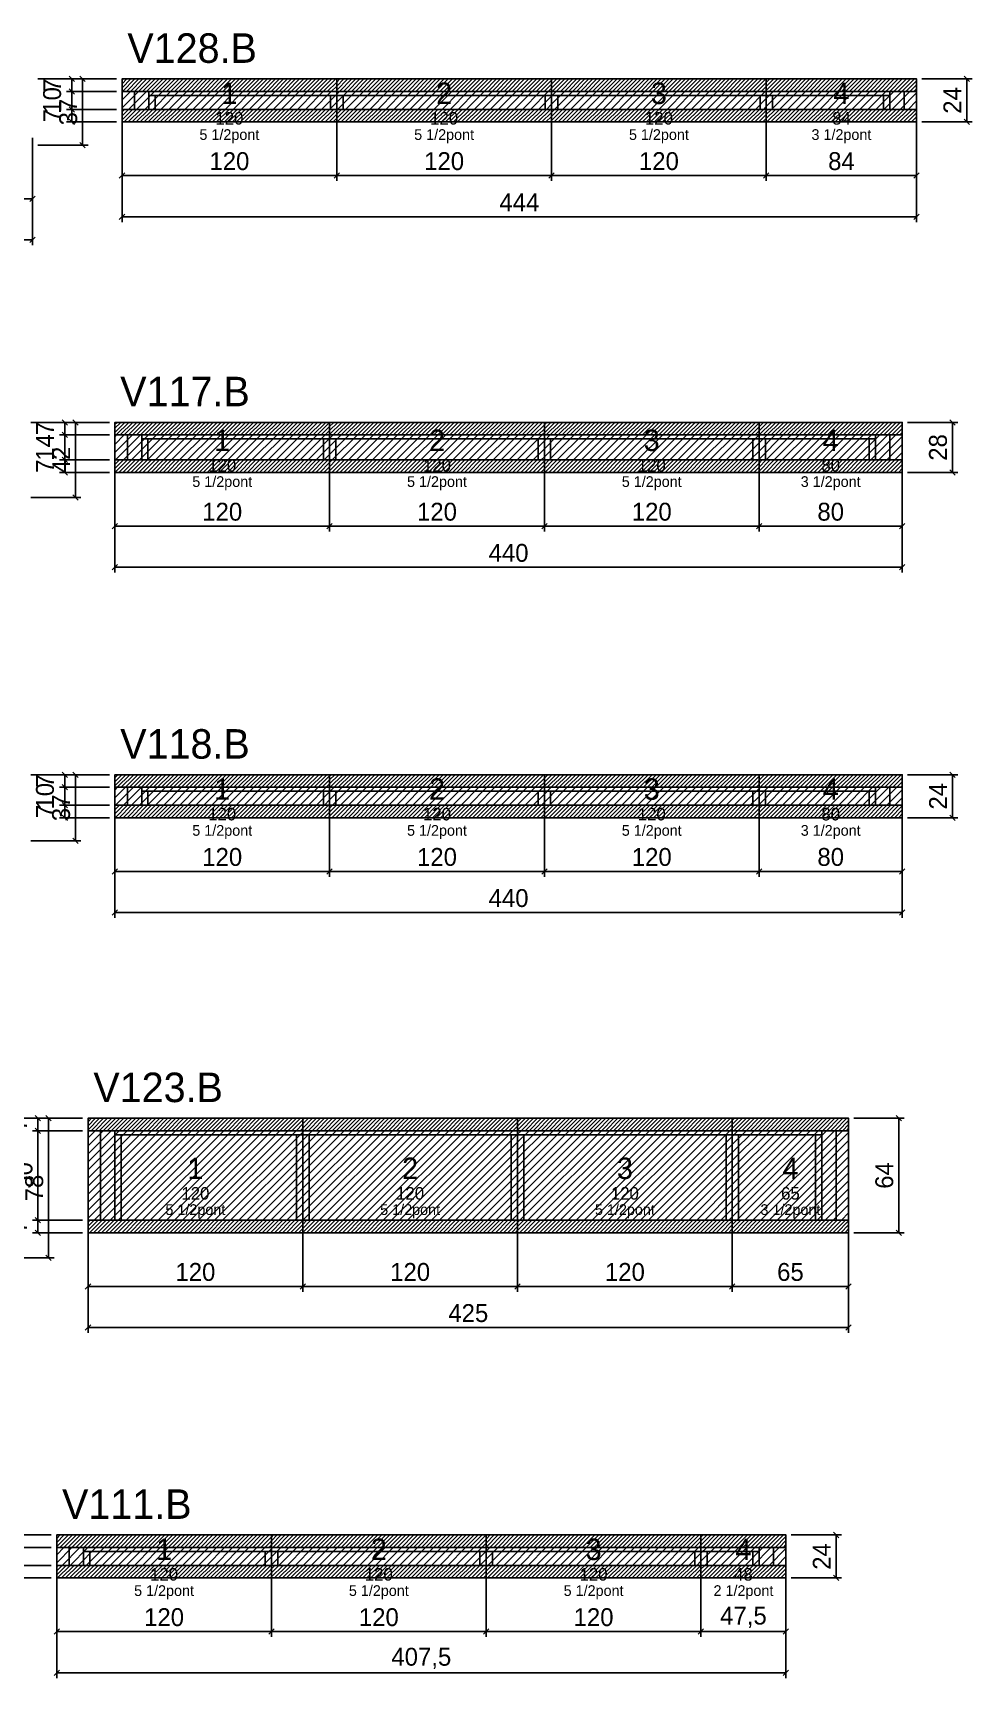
# Model space of a CAD drawing. Extents: x -69 to 3070, y -7262 to 1250.
# Drawn here: x 637 to 1162, y -5103 to -4183 of the extents above; entities that cross this region are included whole.
import ezdxf
from ezdxf.enums import TextEntityAlignment as Align

# ---------------------------------------------------------------- set-up
doc = ezdxf.new("R2010")
doc.units = 0
for name, color, linetype in [('5', 5, 'Continuous'), ('COTA', 241, 'Continuous'), ('NOMENCLATURA', 7, 'Continuous'), ('Painéis', 200, 'Continuous'), ('Reaproveitamento', 251, 'Continuous'), ('SARR_2.2x7', 40, 'Continuous'), ('SARR_3.5x7', 81, 'Continuous'), ('SCO-___-LAJ', 224, 'Continuous'), ('texto', 7, 'Continuous')]:
    doc.layers.add(name, color=color, linetype=linetype)
doc.dimstyles.new('PAINEL', dxfattribs={"dimtxt": 10, "dimasz": 3, "dimexe": 3, "dimexo": 3, "dimgap": 3, "dimtad": 1, "dimblk": 'OBLIQUE', "dimblk1": 'OBLIQUE', "dimcen": 2.5, "dimclrd": 4, "dimclre": 4, "dimclrt": 240, "dimazin": 3, "dimtfac": 1, "dimtmove": 0, "dimatfit": 3})

# ---------------------------------------------------------------- blocks, each defined once
blk = doc.blocks.new('_OBLIQUE')
at = {"color": 0, "linetype": 'BYBLOCK'}
blk.add_line((-0.5, -0.5), (0.5, 0.5), dxfattribs=at)

msp = doc.modelspace()

# ---------------------------------------------------------------- hatches: boundary and pattern name
at = {"layer": 'COTA'}
h = msp.add_hatch(dxfattribs=at)
h.set_pattern_fill('ANSI31', scale=0.5)
h.paths.add_polyline_path([(687, -4216), (807, -4216), (807, -4209), (687, -4209)])
h = msp.add_hatch(dxfattribs=at)
h.set_pattern_fill('ANSI31', scale=0.5)
h.paths.add_polyline_path([(807, -4216), (927, -4216), (927, -4209), (807, -4209)])
h = msp.add_hatch(dxfattribs=at)
h.set_pattern_fill('ANSI31', scale=0.5)
h.paths.add_polyline_path([(927, -4216), (1047, -4216), (1047, -4209), (927, -4209)])
h = msp.add_hatch(dxfattribs=at)
h.set_pattern_fill('ANSI31', scale=0.5)
h.paths.add_polyline_path([(1047, -4216), (1131, -4216), (1131, -4209), (1047, -4209)])
h = msp.add_hatch(dxfattribs=at)
h.set_pattern_fill('ANSI31', scale=0.5)
h.paths.add_polyline_path([(687, -4233), (807, -4233), (807, -4226), (687, -4226)])
h = msp.add_hatch(dxfattribs=at)
h.set_pattern_fill('ANSI31', scale=0.5)
h.paths.add_polyline_path([(807, -4233), (927, -4233), (927, -4226), (807, -4226)])
h = msp.add_hatch(dxfattribs=at)
h.set_pattern_fill('ANSI31', scale=0.5)
h.paths.add_polyline_path([(927, -4233), (1047, -4233), (1047, -4226), (927, -4226)])
h = msp.add_hatch(dxfattribs=at)
h.set_pattern_fill('ANSI31', scale=0.5)
h.paths.add_polyline_path([(1047, -4233), (1131, -4233), (1131, -4226), (1047, -4226)])
h = msp.add_hatch(dxfattribs=at)
h.set_pattern_fill('ANSI31', scale=0.5)
h.paths.add_polyline_path([(683, -4408), (803, -4408), (803, -4401), (683, -4401)])
h = msp.add_hatch(dxfattribs=at)
h.set_pattern_fill('ANSI31', scale=0.5)
h.paths.add_polyline_path([(803, -4408), (923, -4408), (923, -4401), (803, -4401)])
h = msp.add_hatch(dxfattribs=at)
h.set_pattern_fill('ANSI31', scale=0.5)
h.paths.add_polyline_path([(923, -4408), (1043, -4408), (1043, -4401), (923, -4401)])
h = msp.add_hatch(dxfattribs=at)
h.set_pattern_fill('ANSI31', scale=0.5)
h.paths.add_polyline_path([(1043, -4408), (1123, -4408), (1123, -4401), (1043, -4401)])
h = msp.add_hatch(dxfattribs=at)
h.set_pattern_fill('ANSI31', scale=0.5)
h.paths.add_polyline_path([(683, -4429), (803, -4429), (803, -4422), (683, -4422)])
h = msp.add_hatch(dxfattribs=at)
h.set_pattern_fill('ANSI31', scale=0.5)
h.paths.add_polyline_path([(803, -4429), (923, -4429), (923, -4422), (803, -4422)])
h = msp.add_hatch(dxfattribs=at)
h.set_pattern_fill('ANSI31', scale=0.5)
h.paths.add_polyline_path([(923, -4429), (1043, -4429), (1043, -4422), (923, -4422)])
h = msp.add_hatch(dxfattribs=at)
h.set_pattern_fill('ANSI31', scale=0.5)
h.paths.add_polyline_path([(1043, -4429), (1123, -4429), (1123, -4422), (1043, -4422)])
h = msp.add_hatch(dxfattribs=at)
h.set_pattern_fill('ANSI31', scale=0.5)
h.paths.add_polyline_path([(683, -4605), (803, -4605), (803, -4598), (683, -4598)])
h = msp.add_hatch(dxfattribs=at)
h.set_pattern_fill('ANSI31', scale=0.5)
h.paths.add_polyline_path([(803, -4605), (923, -4605), (923, -4598), (803, -4598)])
h = msp.add_hatch(dxfattribs=at)
h.set_pattern_fill('ANSI31', scale=0.5)
h.paths.add_polyline_path([(923, -4605), (1043, -4605), (1043, -4598), (923, -4598)])
h = msp.add_hatch(dxfattribs=at)
h.set_pattern_fill('ANSI31', scale=0.5)
h.paths.add_polyline_path([(1043, -4605), (1123, -4605), (1123, -4598), (1043, -4598)])
h = msp.add_hatch(dxfattribs=at)
h.set_pattern_fill('ANSI31', scale=0.5)
h.paths.add_polyline_path([(683, -4622), (803, -4622), (803, -4615), (683, -4615)])
h = msp.add_hatch(dxfattribs=at)
h.set_pattern_fill('ANSI31', scale=0.5)
h.paths.add_polyline_path([(803, -4622), (923, -4622), (923, -4615), (803, -4615)])
h = msp.add_hatch(dxfattribs=at)
h.set_pattern_fill('ANSI31', scale=0.5)
h.paths.add_polyline_path([(923, -4622), (1043, -4622), (1043, -4615), (923, -4615)])
h = msp.add_hatch(dxfattribs=at)
h.set_pattern_fill('ANSI31', scale=0.5)
h.paths.add_polyline_path([(1043, -4622), (1123, -4622), (1123, -4615), (1043, -4615)])
h = msp.add_hatch(dxfattribs=at)
h.set_pattern_fill('ANSI31', scale=0.5)
h.paths.add_polyline_path([(668, -4797), (788, -4797), (788, -4790), (668, -4790)])
h = msp.add_hatch(dxfattribs=at)
h.set_pattern_fill('ANSI31', scale=0.5)
h.paths.add_polyline_path([(788, -4797), (908, -4797), (908, -4790), (788, -4790)])
h = msp.add_hatch(dxfattribs=at)
h.set_pattern_fill('ANSI31', scale=0.5)
h.paths.add_polyline_path([(908, -4797), (1028, -4797), (1028, -4790), (908, -4790)])
h = msp.add_hatch(dxfattribs=at)
h.set_pattern_fill('ANSI31', scale=0.5)
h.paths.add_polyline_path([(1028, -4797), (1093, -4797), (1093, -4790), (1028, -4790)])
h = msp.add_hatch(dxfattribs=at)
h.set_pattern_fill('ANSI31', scale=0.5)
h.paths.add_polyline_path([(668, -4854), (788, -4854), (788, -4847), (668, -4847)])
h = msp.add_hatch(dxfattribs=at)
h.set_pattern_fill('ANSI31', scale=0.5)
h.paths.add_polyline_path([(788, -4854), (908, -4854), (908, -4847), (788, -4847)])
h = msp.add_hatch(dxfattribs=at)
h.set_pattern_fill('ANSI31', scale=0.5)
h.paths.add_polyline_path([(908, -4854), (1028, -4854), (1028, -4847), (908, -4847)])
h = msp.add_hatch(dxfattribs=at)
h.set_pattern_fill('ANSI31', scale=0.5)
h.paths.add_polyline_path([(1028, -4854), (1093, -4854), (1093, -4847), (1028, -4847)])
h = msp.add_hatch(dxfattribs=at)
h.set_pattern_fill('ANSI31', scale=0.5)
h.paths.add_polyline_path([(650.5, -5030), (770.5, -5030), (770.5, -5023), (650.5, -5023)])
h = msp.add_hatch(dxfattribs=at)
h.set_pattern_fill('ANSI31', scale=0.5)
h.paths.add_polyline_path([(770.5, -5030), (890.5, -5030), (890.5, -5023), (770.5, -5023)])
h = msp.add_hatch(dxfattribs=at)
h.set_pattern_fill('ANSI31', scale=0.5)
h.paths.add_polyline_path([(890.5, -5030), (1010.5, -5030), (1010.5, -5023), (890.5, -5023)])
h = msp.add_hatch(dxfattribs=at)
h.set_pattern_fill('ANSI31', scale=0.5)
h.paths.add_polyline_path([(1010.5, -5030), (1058, -5030), (1058, -5023), (1010.5, -5023)])
h = msp.add_hatch(dxfattribs=at)
h.set_pattern_fill('ANSI31', scale=0.5)
h.paths.add_polyline_path([(650.5, -5047), (770.5, -5047), (770.5, -5040), (650.5, -5040)])
h = msp.add_hatch(dxfattribs=at)
h.set_pattern_fill('ANSI31', scale=0.5)
h.paths.add_polyline_path([(770.5, -5047), (890.5, -5047), (890.5, -5040), (770.5, -5040)])
h = msp.add_hatch(dxfattribs=at)
h.set_pattern_fill('ANSI31', scale=0.5)
h.paths.add_polyline_path([(890.5, -5047), (1010.5, -5047), (1010.5, -5040), (890.5, -5040)])
h = msp.add_hatch(dxfattribs=at)
h.set_pattern_fill('ANSI31', scale=0.5)
h.paths.add_polyline_path([(1010.5, -5047), (1058, -5047), (1058, -5040), (1010.5, -5040)])
at = {"layer": 'Reaproveitamento'}
h = msp.add_hatch(dxfattribs=at)
h.set_pattern_fill('ANSI31')
h.paths.add_polyline_path([(687, -4226), (807, -4226), (807, -4216), (687, -4216)])
h = msp.add_hatch(dxfattribs=at)
h.set_pattern_fill('ANSI31')
h.paths.add_polyline_path([(807, -4226), (927, -4226), (927, -4216), (807, -4216)])
h = msp.add_hatch(dxfattribs=at)
h.set_pattern_fill('ANSI31')
h.paths.add_polyline_path([(927, -4226), (1047, -4226), (1047, -4216), (927, -4216)])
h = msp.add_hatch(dxfattribs=at)
h.set_pattern_fill('ANSI31')
h.paths.add_polyline_path([(1047, -4226), (1131, -4226), (1131, -4216), (1047, -4216)])
h = msp.add_hatch(dxfattribs=at)
h.set_pattern_fill('ANSI31')
h.paths.add_polyline_path([(683, -4422), (803, -4422), (803, -4408), (683, -4408)])
h = msp.add_hatch(dxfattribs=at)
h.set_pattern_fill('ANSI31')
h.paths.add_polyline_path([(803, -4422), (923, -4422), (923, -4408), (803, -4408)])
h = msp.add_hatch(dxfattribs=at)
h.set_pattern_fill('ANSI31')
h.paths.add_polyline_path([(923, -4422), (1043, -4422), (1043, -4408), (923, -4408)])
h = msp.add_hatch(dxfattribs=at)
h.set_pattern_fill('ANSI31')
h.paths.add_polyline_path([(1043, -4422), (1123, -4422), (1123, -4408), (1043, -4408)])
h = msp.add_hatch(dxfattribs=at)
h.set_pattern_fill('ANSI31')
h.paths.add_polyline_path([(683, -4615), (803, -4615), (803, -4605), (683, -4605)])
h = msp.add_hatch(dxfattribs=at)
h.set_pattern_fill('ANSI31')
h.paths.add_polyline_path([(803, -4615), (923, -4615), (923, -4605), (803, -4605)])
h = msp.add_hatch(dxfattribs=at)
h.set_pattern_fill('ANSI31')
h.paths.add_polyline_path([(923, -4615), (1043, -4615), (1043, -4605), (923, -4605)])
h = msp.add_hatch(dxfattribs=at)
h.set_pattern_fill('ANSI31')
h.paths.add_polyline_path([(1043, -4615), (1123, -4615), (1123, -4605), (1043, -4605)])
h = msp.add_hatch(dxfattribs=at)
h.set_pattern_fill('ANSI31')
h.paths.add_polyline_path([(668, -4847), (788, -4847), (788, -4797), (668, -4797)])
h = msp.add_hatch(dxfattribs=at)
h.set_pattern_fill('ANSI31')
h.paths.add_polyline_path([(788, -4847), (908, -4847), (908, -4797), (788, -4797)])
h = msp.add_hatch(dxfattribs=at)
h.set_pattern_fill('ANSI31')
h.paths.add_polyline_path([(908, -4847), (1028, -4847), (1028, -4797), (908, -4797)])
h = msp.add_hatch(dxfattribs=at)
h.set_pattern_fill('ANSI31')
h.paths.add_polyline_path([(1028, -4847), (1093, -4847), (1093, -4797), (1028, -4797)])
h = msp.add_hatch(dxfattribs=at)
h.set_pattern_fill('ANSI31')
h.paths.add_polyline_path([(650.5, -5040), (770.5, -5040), (770.5, -5030), (650.5, -5030)])
h = msp.add_hatch(dxfattribs=at)
h.set_pattern_fill('ANSI31')
h.paths.add_polyline_path([(770.5, -5040), (890.5, -5040), (890.5, -5030), (770.5, -5030)])
h = msp.add_hatch(dxfattribs=at)
h.set_pattern_fill('ANSI31')
h.paths.add_polyline_path([(890.5, -5040), (1010.5, -5040), (1010.5, -5030), (890.5, -5030)])
h = msp.add_hatch(dxfattribs=at)
h.set_pattern_fill('ANSI31')
h.paths.add_polyline_path([(1010.5, -5040), (1058, -5040), (1058, -5030), (1010.5, -5030)])

# ---------------------------------------------------------------- linework, layer by layer
at = {"layer": 'Painéis'}
for p, q in [((687, -4216), (807, -4216)), ((687, -4226), (687, -4216)), ((807, -4226), (807, -4216)), ((807, -4226), (807, -4216)), ((807, -4216), (927, -4216)), ((807, -4226), (807, -4216)), ((927, -4226), (927, -4216)), ((927, -4226), (927, -4216)), ((927, -4216), (1047, -4216)), ((927, -4226), (927, -4216)), ((1047, -4226), (1047, -4216)), ((1047, -4226), (1047, -4216)), ((1047, -4216), (1131, -4216)), ((1047, -4226), (1047, -4216)), ((1131, -4226), (1131, -4216)), ((687, -4226), (807, -4226)), ((807, -4226), (927, -4226)), ((927, -4226), (1047, -4226)), ((1047, -4226), (1131, -4226)), ((683, -4408), (803, -4408)), ((683, -4422), (683, -4408)), ((803, -4422), (803, -4408)), ((803, -4422), (803, -4408)), ((803, -4408), (923, -4408)), ((803, -4422), (803, -4408)), ((923, -4422), (923, -4408)), ((923, -4422), (923, -4408)), ((923, -4408), (1043, -4408)), ((923, -4422), (923, -4408)), ((1043, -4422), (1043, -4408)), ((1043, -4422), (1043, -4408)), ((1043, -4408), (1123, -4408)), ((1043, -4422), (1043, -4408)), ((1123, -4422), (1123, -4408)), ((683, -4422), (803, -4422)), ((803, -4422), (923, -4422)), ((923, -4422), (1043, -4422)), ((1043, -4422), (1123, -4422)), ((683, -4605), (803, -4605)), ((683, -4615), (683, -4605)), ((803, -4615), (803, -4605)), ((803, -4615), (803, -4605)), ((803, -4605), (923, -4605)), ((803, -4615), (803, -4605)), ((923, -4615), (923, -4605)), ((923, -4615), (923, -4605)), ((923, -4605), (1043, -4605)), ((923, -4615), (923, -4605)), ((1043, -4615), (1043, -4605)), ((1043, -4615), (1043, -4605)), ((1043, -4605), (1123, -4605)), ((1043, -4615), (1043, -4605)), ((1123, -4615), (1123, -4605)), ((683, -4615), (803, -4615)), ((803, -4615), (923, -4615)), ((923, -4615), (1043, -4615)), ((1043, -4615), (1123, -4615)), ((668, -4797), (788, -4797)), ((668, -4847), (668, -4797)), ((788, -4847), (788, -4797)), ((788, -4847), (788, -4797)), ((788, -4797), (908, -4797)), ((788, -4847), (788, -4797)), ((908, -4847), (908, -4797)), ((908, -4847), (908, -4797)), ((908, -4797), (1028, -4797)), ((908, -4847), (908, -4797)), ((1028, -4847), (1028, -4797)), ((1028, -4847), (1028, -4797)), ((1028, -4797), (1093, -4797)), ((1028, -4847), (1028, -4797)), ((1093, -4847), (1093, -4797)), ((668, -4847), (788, -4847)), ((788, -4847), (908, -4847)), ((908, -4847), (1028, -4847)), ((1028, -4847), (1093, -4847)), ((650.5, -5030), (770.5, -5030)), ((650.5, -5040), (650.5, -5030)), ((770.5, -5040), (770.5, -5030)), ((770.5, -5040), (770.5, -5030)), ((770.5, -5030), (890.5, -5030)), ((770.5, -5040), (770.5, -5030)), ((890.5, -5040), (890.5, -5030)), ((890.5, -5040), (890.5, -5030)), ((890.5, -5030), (1010.5, -5030)), ((890.5, -5040), (890.5, -5030)), ((1010.5, -5040), (1010.5, -5030)), ((1010.5, -5040), (1010.5, -5030)), ((1010.5, -5030), (1058, -5030)), ((1010.5, -5040), (1010.5, -5030)), ((1058, -5040), (1058, -5030)), ((650.5, -5040), (770.5, -5040)), ((770.5, -5040), (890.5, -5040)), ((890.5, -5040), (1010.5, -5040)), ((1010.5, -5040), (1058, -5040))]:
    msp.add_line(p, q, dxfattribs=at)
at = {"layer": 'SARR_2.2x7'}
for p, q in [((694, -4226), (694, -4216)), ((702, -4218.2), (807, -4218.2)), ((807, -4218.2), (927, -4218.2)), ((927, -4218.2), (1047, -4218.2)), ((1047, -4218.2), (1116, -4218.2)), ((1124, -4226), (1124, -4216)), ((690, -4422), (690, -4408)), ((698, -4410.2), (803, -4410.2)), ((803, -4410.2), (923, -4410.2)), ((923, -4410.2), (1043, -4410.2)), ((1043, -4410.2), (1108, -4410.2)), ((1116, -4422), (1116, -4408)), ((690, -4615), (690, -4605)), ((698, -4607.2), (803, -4607.2)), ((803, -4607.2), (923, -4607.2)), ((923, -4607.2), (1043, -4607.2)), ((1043, -4607.2), (1108, -4607.2)), ((1116, -4615), (1116, -4605)), ((675, -4847), (675, -4797)), ((683, -4799.2), (788, -4799.2)), ((788, -4799.2), (908, -4799.2)), ((908, -4799.2), (1028, -4799.2)), ((1028, -4799.2), (1078, -4799.2)), ((1086, -4847), (1086, -4797)), ((657.5, -5040), (657.5, -5030)), ((1051, -5040), (1051, -5030)), ((665.5, -5032.2), (770.5, -5032.2)), ((770.5, -5032.2), (890.5, -5032.2)), ((890.5, -5032.2), (1010.5, -5032.2)), ((1010.5, -5032.2), (1043, -5032.2))]:
    msp.add_line(p, q, dxfattribs=at)
at = {"layer": 'SARR_3.5x7'}
for p, q in [((702, -4226), (702, -4216)), ((705.5, -4226), (705.5, -4218.2)), ((803.5, -4226), (803.5, -4218.2)), ((807, -4226), (807, -4216)), ((807, -4226), (807, -4216)), ((810.5, -4226), (810.5, -4218.2)), ((923.5, -4226), (923.5, -4218.2)), ((927, -4226), (927, -4216)), ((927, -4226), (927, -4216)), ((930.5, -4226), (930.5, -4218.2)), ((1043.5, -4226), (1043.5, -4218.2)), ((1047, -4226), (1047, -4216)), ((1047, -4226), (1047, -4216)), ((1050.5, -4226), (1050.5, -4218.2)), ((1112.5, -4226), (1112.5, -4218.2)), ((1116, -4226), (1116, -4216)), ((702, -4226), (705.5, -4226)), ((803.5, -4226), (807, -4226)), ((807, -4226), (810.5, -4226)), ((923.5, -4226), (927, -4226)), ((927, -4226), (930.5, -4226)), ((1043.5, -4226), (1047, -4226)), ((1047, -4226), (1050.5, -4226)), ((1112.5, -4226), (1116, -4226)), ((698, -4422), (698, -4408)), ((701.5, -4422), (701.5, -4410.2)), ((799.5, -4422), (799.5, -4410.2)), ((803, -4422), (803, -4408)), ((803, -4422), (803, -4408)), ((806.5, -4422), (806.5, -4410.2)), ((919.5, -4422), (919.5, -4410.2)), ((923, -4422), (923, -4408)), ((923, -4422), (923, -4408)), ((926.5, -4422), (926.5, -4410.2)), ((1039.5, -4422), (1039.5, -4410.2)), ((1043, -4422), (1043, -4408)), ((1043, -4422), (1043, -4408)), ((1046.5, -4422), (1046.5, -4410.2)), ((1104.5, -4422), (1104.5, -4410.2)), ((1108, -4422), (1108, -4408)), ((698, -4422), (701.5, -4422)), ((799.5, -4422), (803, -4422)), ((803, -4422), (806.5, -4422)), ((919.5, -4422), (923, -4422)), ((923, -4422), (926.5, -4422)), ((1039.5, -4422), (1043, -4422)), ((1043, -4422), (1046.5, -4422)), ((1104.5, -4422), (1108, -4422)), ((698, -4615), (698, -4605)), ((701.5, -4615), (701.5, -4607.2)), ((799.5, -4615), (799.5, -4607.2)), ((803, -4615), (803, -4605)), ((803, -4615), (803, -4605)), ((806.5, -4615), (806.5, -4607.2)), ((919.5, -4615), (919.5, -4607.2)), ((923, -4615), (923, -4605)), ((923, -4615), (923, -4605)), ((926.5, -4615), (926.5, -4607.2)), ((1039.5, -4615), (1039.5, -4607.2)), ((1043, -4615), (1043, -4605)), ((1043, -4615), (1043, -4605)), ((1046.5, -4615), (1046.5, -4607.2)), ((1104.5, -4615), (1104.5, -4607.2)), ((1108, -4615), (1108, -4605)), ((698, -4615), (701.5, -4615)), ((799.5, -4615), (803, -4615)), ((803, -4615), (806.5, -4615)), ((919.5, -4615), (923, -4615)), ((923, -4615), (926.5, -4615)), ((1039.5, -4615), (1043, -4615)), ((1043, -4615), (1046.5, -4615)), ((1104.5, -4615), (1108, -4615)), ((683, -4847), (683, -4797)), ((686.5, -4847), (686.5, -4799.2)), ((784.5, -4847), (784.5, -4799.2)), ((788, -4847), (788, -4797)), ((788, -4847), (788, -4797)), ((791.5, -4847), (791.5, -4799.2)), ((904.5, -4847), (904.5, -4799.2)), ((908, -4847), (908, -4797)), ((908, -4847), (908, -4797)), ((911.5, -4847), (911.5, -4799.2)), ((1024.5, -4847), (1024.5, -4799.2)), ((1028, -4847), (1028, -4797)), ((1028, -4847), (1028, -4797)), ((1031.5, -4847), (1031.5, -4799.2)), ((1074.5, -4847), (1074.5, -4799.2)), ((1078, -4847), (1078, -4797)), ((683, -4847), (686.5, -4847)), ((784.5, -4847), (788, -4847)), ((788, -4847), (791.5, -4847)), ((904.5, -4847), (908, -4847)), ((908, -4847), (911.5, -4847)), ((1024.5, -4847), (1028, -4847)), ((1028, -4847), (1031.5, -4847)), ((1074.5, -4847), (1078, -4847)), ((665.5, -5040), (665.5, -5030)), ((770.5, -5040), (770.5, -5030)), ((770.5, -5040), (770.5, -5030)), ((890.5, -5040), (890.5, -5030)), ((890.5, -5040), (890.5, -5030)), ((1010.5, -5040), (1010.5, -5030)), ((1010.5, -5040), (1010.5, -5030)), ((1043, -5040), (1043, -5030)), ((665.5, -5040), (669, -5040)), ((669, -5040), (669, -5032.2)), ((767, -5040), (767, -5032.2)), ((767, -5040), (770.5, -5040)), ((770.5, -5040), (774, -5040)), ((774, -5040), (774, -5032.2)), ((887, -5040), (887, -5032.2)), ((887, -5040), (890.5, -5040)), ((890.5, -5040), (894, -5040)), ((894, -5040), (894, -5032.2)), ((1007, -5040), (1007, -5032.2)), ((1007, -5040), (1010.5, -5040)), ((1010.5, -5040), (1014, -5040)), ((1014, -5040), (1014, -5032.2)), ((1039.5, -5040), (1039.5, -5032.2)), ((1039.5, -5040), (1043, -5040))]:
    msp.add_line(p, q, dxfattribs=at)
at = {"layer": 'SCO-___-LAJ'}
for points in [[(687, -4216), (807, -4216), (807, -4209), (687, -4209)], [(807, -4216), (927, -4216), (927, -4209), (807, -4209)], [(927, -4216), (1047, -4216), (1047, -4209), (927, -4209)], [(1047, -4216), (1131, -4216), (1131, -4209), (1047, -4209)], [(687, -4233), (807, -4233), (807, -4226), (687, -4226)], [(807, -4233), (927, -4233), (927, -4226), (807, -4226)], [(927, -4233), (1047, -4233), (1047, -4226), (927, -4226)], [(1047, -4233), (1131, -4233), (1131, -4226), (1047, -4226)], [(683, -4408), (803, -4408), (803, -4401), (683, -4401)], [(803, -4408), (923, -4408), (923, -4401), (803, -4401)], [(923, -4408), (1043, -4408), (1043, -4401), (923, -4401)], [(1043, -4408), (1123, -4408), (1123, -4401), (1043, -4401)], [(683, -4429), (803, -4429), (803, -4422), (683, -4422)], [(803, -4429), (923, -4429), (923, -4422), (803, -4422)], [(923, -4429), (1043, -4429), (1043, -4422), (923, -4422)], [(1043, -4429), (1123, -4429), (1123, -4422), (1043, -4422)], [(683, -4605), (803, -4605), (803, -4598), (683, -4598)], [(803, -4605), (923, -4605), (923, -4598), (803, -4598)], [(923, -4605), (1043, -4605), (1043, -4598), (923, -4598)], [(1043, -4605), (1123, -4605), (1123, -4598), (1043, -4598)], [(683, -4622), (803, -4622), (803, -4615), (683, -4615)], [(803, -4622), (923, -4622), (923, -4615), (803, -4615)], [(923, -4622), (1043, -4622), (1043, -4615), (923, -4615)], [(1043, -4622), (1123, -4622), (1123, -4615), (1043, -4615)], [(668, -4797), (788, -4797), (788, -4790), (668, -4790)], [(788, -4797), (908, -4797), (908, -4790), (788, -4790)], [(908, -4797), (1028, -4797), (1028, -4790), (908, -4790)], [(1028, -4797), (1093, -4797), (1093, -4790), (1028, -4790)], [(668, -4854), (788, -4854), (788, -4847), (668, -4847)], [(788, -4854), (908, -4854), (908, -4847), (788, -4847)], [(908, -4854), (1028, -4854), (1028, -4847), (908, -4847)], [(1028, -4854), (1093, -4854), (1093, -4847), (1028, -4847)], [(650.5, -5030), (770.5, -5030), (770.5, -5023), (650.5, -5023)], [(770.5, -5030), (890.5, -5030), (890.5, -5023), (770.5, -5023)], [(890.5, -5030), (1010.5, -5030), (1010.5, -5023), (890.5, -5023)], [(1010.5, -5030), (1058, -5030), (1058, -5023), (1010.5, -5023)], [(650.5, -5047), (770.5, -5047), (770.5, -5040), (650.5, -5040)], [(770.5, -5047), (890.5, -5047), (890.5, -5040), (770.5, -5040)], [(890.5, -5047), (1010.5, -5047), (1010.5, -5040), (890.5, -5040)], [(1010.5, -5047), (1058, -5047), (1058, -5040), (1010.5, -5040)]]:
    msp.add_lwpolyline(points, close=True, dxfattribs=at)

# ---------------------------------------------------------------- texts
at = {"layer": '5'}
for s, height, p in [('1', 12, (747, -4217)), ('2', 12, (867, -4217)), ('3', 12, (987, -4217)), ('4', 12, (1089, -4217)), ('120', 7, (747, -4231)), ('120', 7, (867, -4231)), ('120', 7, (987, -4231)), ('84', 7, (1089, -4231)), ('1', 12, (743, -4411)), ('2', 12, (863, -4411)), ('3', 12, (983, -4411)), ('4', 12, (1083, -4411)), ('120', 7, (743, -4425)), ('120', 7, (863, -4425)), ('120', 7, (983, -4425)), ('80', 7, (1083, -4425)), ('1', 12, (743, -4606)), ('2', 12, (863, -4606)), ('3', 12, (983, -4606)), ('4', 12, (1083, -4606)), ('120', 7, (743, -4620)), ('120', 7, (863, -4620)), ('120', 7, (983, -4620)), ('80', 7, (1083, -4620)), ('1', 12, (728, -4818)), ('2', 12, (848, -4818)), ('3', 12, (968, -4818)), ('4', 12, (1060.5, -4818)), ('120', 7, (728, -4832)), ('120', 7, (848, -4832)), ('120', 7, (968, -4832)), ('65', 7, (1060.5, -4832)), ('1', 12, (710.5, -5031)), ('2', 12, (830.5, -5031)), ('3', 12, (950.5, -5031)), ('4', 12, (1034.25, -5031)), ('120', 7, (710.5, -5045)), ('120', 7, (830.5, -5045)), ('120', 7, (950.5, -5045)), ('48', 7, (1034.25, -5045))]:
    msp.add_text(s, height=height, dxfattribs=at).set_placement(p, align=Align.MIDDLE_CENTER)
at = {"layer": 'NOMENCLATURA'}
for s, p in [('V128.B', (690, -4200)), ('V117.B', (686, -4392)), ('V118.B', (686, -4589)), ('V123.B', (671, -4781)), ('V111.B', (653.5, -5014))]:
    msp.add_text(s, height=16.5, dxfattribs=at).set_placement(p)
at = {"layer": 'texto', "char_height": 6, "attachment_point": 5}
for s, insert in [('5 1/2pont', (747, -4241)), ('5 1/2pont', (867, -4241)), ('5 1/2pont', (987, -4241)), ('3 1/2pont', (1089, -4241)), ('5 1/2pont', (743, -4435)), ('5 1/2pont', (863, -4435)), ('5 1/2pont', (983, -4435)), ('3 1/2pont', (1083, -4435)), ('5 1/2pont', (743, -4630)), ('5 1/2pont', (863, -4630)), ('5 1/2pont', (983, -4630)), ('3 1/2pont', (1083, -4630)), ('5 1/2pont', (728, -4842)), ('5 1/2pont', (848, -4842)), ('5 1/2pont', (968, -4842)), ('3 1/2pont', (1060.5, -4842)), ('5 1/2pont', (710.5, -5055)), ('5 1/2pont', (830.5, -5055)), ('5 1/2pont', (950.5, -5055)), ('2 1/2pont', (1034.25, -5055))]:
    msp.add_mtext(s, dxfattribs=dict(at, insert=insert))

# ---------------------------------------------------------------- dimensions: what is measured, and where the dimension line sits
at = {"layer": 'COTA'}
for base, p1, p2 in [((665, -4246), (637, -4246), (637, -4209)), ((659, -4216), (687, -4216), (687, -4209)), ((1159, -4233), (1131, -4233), (1131, -4209)), ((659, -4226), (687, -4226), (687, -4216)), ((659, -4233), (687, -4233), (687, -4226)), ((661, -4443), (633, -4443), (633, -4401)), ((655, -4408), (683, -4408), (683, -4401)), ((1151, -4429), (1123, -4429), (1123, -4401)), ((655, -4422), (683, -4422), (683, -4408)), ((655, -4429), (683, -4429), (683, -4422)), ((661, -4635), (633, -4635), (633, -4598)), ((655, -4605), (683, -4605), (683, -4598)), ((1151, -4622), (1123, -4622), (1123, -4598)), ((655, -4615), (683, -4615), (683, -4605)), ((655, -4622), (683, -4622), (683, -4615)), ((646, -4868), (618, -4868), (618, -4790)), ((640, -4797), (668, -4797), (668, -4790)), ((1121, -4854), (1093, -4854), (1093, -4790)), ((640, -4847), (668, -4847), (668, -4797)), ((640, -4854), (668, -4854), (668, -4847)), ((622.5, -5030), (650.5, -5030), (650.5, -5023)), ((1086, -5047), (1058, -5047), (1058, -5023)), ((622.5, -5040), (650.5, -5040), (650.5, -5030)), ((622.5, -5047), (650.5, -5047), (650.5, -5040))]:
    msp.add_linear_dim(base=base, p1=p1, p2=p2, angle=90, dimstyle='PAINEL', dxfattribs=at).render()
for base, p1, p2 in [((687, -4263), (687, -4226), (807, -4226)), ((687, -4286), (687, -4226), (1131, -4226)), ((807, -4263), (807, -4226), (927, -4226)), ((927, -4263), (927, -4226), (1047, -4226)), ((1047, -4263), (1047, -4226), (1131, -4226)), ((193, -4299), (193, -4239), (637, -4239)), ((553, -4276), (553, -4239), (637, -4239)), ((683, -4459), (683, -4422), (803, -4422)), ((683, -4482), (683, -4422), (1123, -4422)), ((803, -4459), (803, -4422), (923, -4422)), ((923, -4459), (923, -4422), (1043, -4422)), ((1043, -4459), (1043, -4422), (1123, -4422)), ((683, -4652), (683, -4615), (803, -4615)), ((683, -4675), (683, -4615), (1123, -4615)), ((803, -4652), (803, -4615), (923, -4615)), ((923, -4652), (923, -4615), (1043, -4615)), ((1043, -4652), (1043, -4615), (1123, -4615)), ((668, -4884), (668, -4847), (788, -4847)), ((668, -4907), (668, -4847), (1093, -4847)), ((788, -4884), (788, -4847), (908, -4847)), ((908, -4884), (908, -4847), (1028, -4847)), ((1028, -4884), (1028, -4847), (1093, -4847)), ((650.5, -5077), (650.5, -5040), (770.5, -5040)), ((650.5, -5100), (650.5, -5040), (1058, -5040)), ((770.5, -5077), (770.5, -5040), (890.5, -5040)), ((890.5, -5077), (890.5, -5040), (1010.5, -5040)), ((1010.5, -5077), (1010.5, -5040), (1058, -5040))]:
    msp.add_linear_dim(base=base, p1=p1, p2=p2, dimstyle='PAINEL', dxfattribs=at).render()

doc.saveas('drawing.dxf')
